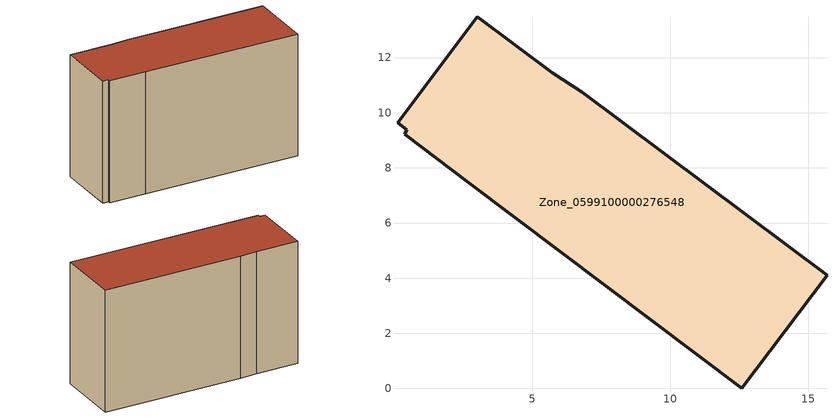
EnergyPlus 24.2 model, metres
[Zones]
Zone_0599100000276548
 floor ground (C_G): 2.69,7.45 0.37,9.21 0.46,9.37 0.11,9.64 3.01,13.49 5.72,11.44 6.82,10.74 15.69,4.1 12.6,0 z0
 wall outside (C_F): 12.6,0 15.69,4.1 6.82,10.74 5.72,11.44 3.01,13.49 0.11,9.64 0.46,9.37 0.37,9.21 2.69,7.45 12.6,0 z0:9.69
 roof outside (C_R): 0.37,9.21 2.69,7.45 12.6,0 15.69,4.1 6.82,10.74 5.72,11.44 3.01,13.49 0.11,9.64 0.46,9.37 z9.69
[BUILDING]
Pand.0599100000276548: North Axis=0; Terrain=City; Loads Convergence Tolerance Value=0.04; Temperature Convergence Tolerance Value=0.4; Solar Distribution=FullExterior; Maximum Number of Warmup Days=25; Minimum Number of Warmup Days=1
[Site:Location]
Rotterdam.The.Hague.AP_ZH_NLD Design_Conditions: Latitude=51.96; Longitude=4.45; Time Zone=1; Elevation=-4.5
[SITE:GROUNDTEMPERATURE:BUILDINGSURFACE]
18, 18, 18, 18, 18, 18, 18, 18, 18, 18, 18, 18
[MATERIAL] Thermal Absorptance=0.9; Solar Absorptance=0.7; Visible Absorptance=0.7
Name | Roughness | Thickness | Conductivity | Density | Specific Heat
G.TI.1946 | MediumSmooth | 0.15 | 1 | 540 | 1210
F.TI.1946 | Rough | 0.3 | 0.857143 | 1920 | 840
R.TI.1946 | MediumRough | 0.2 | 0.1 | 1500 | 1000
[CONSTRUCTION]
C_G: G.TI.1946
C_F: F.TI.1946
C_R: R.TI.1946
[ZONE]
Zone_0599100000276548: Type=1; Multiplier=1; Ceiling Height=Autocalculate; Volume=Autocalculate; Floor Area=autocalculate; Part of Total Floor Area=Yes
[ZONEINFILTRATION:DESIGNFLOWRATE]
Infil_Zone_0599100000276548: Zone or ZoneList or Space or SpaceList=Zone_0599100000276548; Schedule=AlwaysOn; Design Flow Rate Calculation Method=Flow/Area; Flow Rate per Floor Area=0.003; Constant Term Coefficient=1; Temperature Term Coefficient=0; Velocity Term Coefficient=0; Velocity Squared Term Coefficient=0
[HVACTEMPLATE:ZONE:IDEALLOADSAIRSYSTEM]
Zone_0599100000276548: Maximum Heating Supply Air Temperature=50; Minimum Cooling Supply Air Temperature=13; Maximum Heating Supply Air Humidity Ratio=0.0156; Minimum Cooling Supply Air Humidity Ratio=0.0077; Heating Limit=NoLimit; Cooling Limit=NoLimit; Dehumidification Control Type=ConstantSensibleHeatRatio; Cooling Sensible Heat Ratio=0.7; Dehumidification Setpoint=60; Humidification Control Type=None; Humidification Setpoint=30; Outdoor Air Method=None; Outdoor Air Flow Rate per Person=0.00944; Outdoor Air Flow Rate per Zone Floor Area=0; Outdoor Air Flow Rate per Zone=0; Demand Controlled Ventilation Type=None; Outdoor Air Economizer Type=NoEconomizer; Heat Recovery Type=None; Sensible Heat Recovery Effectiveness=0.7; Latent Heat Recovery Effectiveness=0.65
[ZONECONTROL:THERMOSTAT]
ThermostatControl_Zone_0599100000276548: Zone or ZoneList=Zone_0599100000276548; Control Type Schedule=DualSetpointControlType; Control 1=Thermostat_Zone_0599100000276548; Temperature Difference Between Cutout And Setpoint=0
[THERMOSTATSETPOINT:DUALSETPOINT]
Thermostat_Zone_0599100000276548: Heating Setpoint Temperature Schedule=HeatingSetpoint_Zone_0599100000276548; Cooling Setpoint Temperature Schedule=CoolingSetpoint_Zone_0599100000276548
[SCHEDULE:COMPACT]
HeatingSetpoint_Zone_0599100000276548: Through: 12/31, For: AllDays, Until: 24:00, 21
CoolingSetpoint_Zone_0599100000276548: Through: 12/31, For: AllDays, Until: 24:00, 24
DualSetpointControlType: Through: 12/31, For: AllDays, Until: 24:00, 4
AlwaysOn: Through: 12/31, For: AllDays, Until: 24:00, 1
